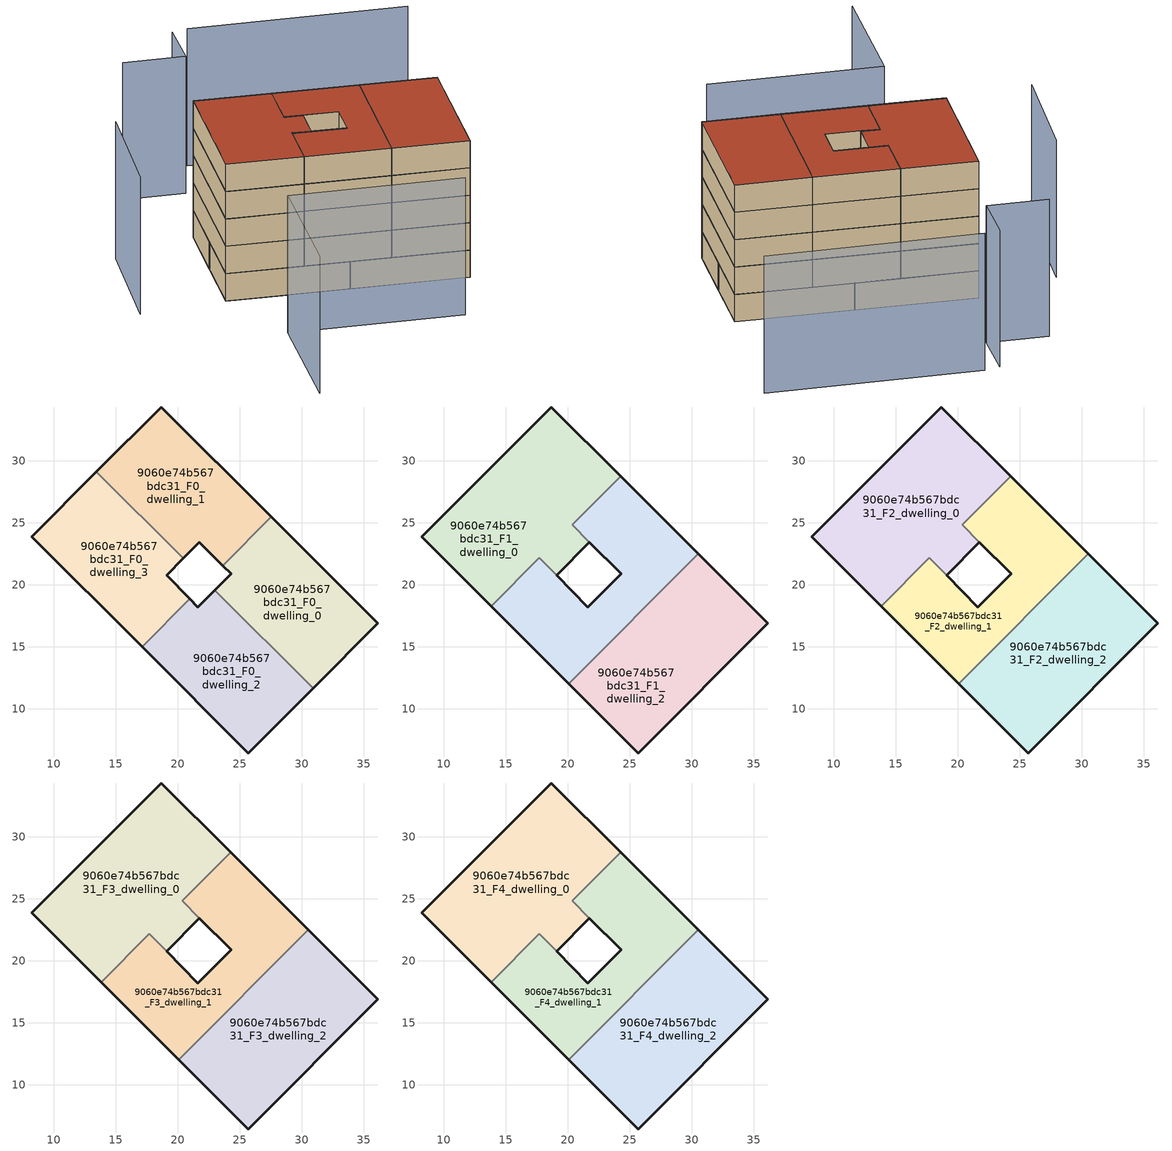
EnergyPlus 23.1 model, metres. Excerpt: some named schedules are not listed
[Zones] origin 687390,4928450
9060e74b567bdc31_F0_dwelling_0
 floor ground (EU_floor_Construction): 30.94,11.67 36.16,16.9 27.57,25.47 23.66,21.55 24.33,20.88 23.02,19.57 z0
 wall outside (EU_wall_Construction): 23.02,19.57 24.33,20.88 23.66,21.55 / 27.57,25.47 36.16,16.9 30.94,11.67 z0:3
 wall to 9060e74b567bdc31_F0_dwelling_1 (EU_wall_Construction): 23.66,21.55 27.57,25.47 z0:3
 wall to 9060e74b567bdc31_F0_dwelling_2 (EU_wall_Construction): 30.94,11.67 23.02,19.57 z0:3
9060e74b567bdc31_F0_dwelling_1
 floor ground (EU_floor_Construction): 23.66,21.55 27.57,25.47 18.68,34.34 13.45,29.11 20.45,22.13 21.76,23.45 z0
 wall outside (EU_wall_Construction): 13.45,29.11 18.68,34.34 27.57,25.47 / 23.66,21.55 21.76,23.45 20.45,22.13 z0:3
 wall to 9060e74b567bdc31_F0_dwelling_3 (EU_wall_Construction): 20.45,22.13 13.45,29.11 z0:3
9060e74b567bdc31_F0_dwelling_2
 floor ground (EU_floor_Construction): 25.72,6.43 30.94,11.67 23.02,19.57 21.65,18.2 20.99,18.87 17.13,14.99 z0
 wall outside (EU_wall_Construction): 30.94,11.67 25.72,6.43 17.13,14.99 / 20.99,18.87 21.65,18.2 23.02,19.57 z0:3
 wall to 9060e74b567bdc31_F0_dwelling_3 (EU_wall_Construction): 17.13,14.99 20.99,18.87 z0:3
9060e74b567bdc31_F0_dwelling_3
 floor ground (EU_floor_Construction): 17.13,14.99 20.99,18.87 19.11,20.78 20.45,22.13 13.45,29.11 8.23,23.87 z0
 wall outside (EU_wall_Construction): 17.13,14.99 8.23,23.87 13.45,29.11 / 20.45,22.13 19.11,20.78 20.99,18.87 z0:3
9060e74b567bdc31_F1_dwelling_0
 floor to 9060e74b567bdc31_F0_dwelling_1 (EU_floor_Construction): 21.76,23.45 20.38,24.83 24.28,28.75 18.68,34.34 13.45,29.11 20.45,22.14 z3
 floor to 9060e74b567bdc31_F0_dwelling_3 (EU_floor_Construction): 19.11,20.78 20.45,22.14 13.45,29.11 8.23,23.87 13.84,18.28 17.73,22.18 z3
 wall outside (EU_wall_Construction): 13.84,18.28 8.23,23.87 18.68,34.34 24.28,28.75 / 21.76,23.45 19.11,20.78 z3:6
 wall to 9060e74b567bdc31_F1_dwelling_1 (EU_wall_Construction): 24.28,28.75 20.38,24.83 21.76,23.45 / 19.11,20.78 17.73,22.18 13.84,18.28 z3:6
9060e74b567bdc31_F1_dwelling_1
 floor to 9060e74b567bdc31_F0_dwelling_0 (EU_floor_Construction): 25.33,17.27 30.55,22.5 27.57,25.47 23.66,21.55 24.33,20.88 23.02,19.57 z3
 floor to 9060e74b567bdc31_F0_dwelling_1 (EU_floor_Construction): 23.66,21.55 27.57,25.47 24.28,28.75 20.38,24.83 z3
 floor to 9060e74b567bdc31_F0_dwelling_2 (EU_floor_Construction): 20.1,12.03 25.33,17.27 23.02,19.57 21.65,18.2 20.99,18.87 17.13,14.99 z3
 floor to 9060e74b567bdc31_F0_dwelling_3 (EU_floor_Construction): 17.13,14.99 20.99,18.87 17.73,22.18 13.84,18.28 z3
 wall outside (EU_wall_Construction): 24.28,28.75 30.55,22.5 / 20.1,12.03 13.84,18.28 / 19.11,20.78 21.65,18.2 24.33,20.88 21.76,23.45 z3:6
 wall to 9060e74b567bdc31_F1_dwelling_2 (EU_wall_Construction): 30.55,22.5 20.1,12.03 z3:6
 roof outside (EU_roof_Construction): 20.1,12.03 30.55,22.5 24.28,28.75 20.38,24.83 24.33,20.88 21.65,18.2 17.73,22.18 13.84,18.28 z6
9060e74b567bdc31_F1_dwelling_2
 floor to 9060e74b567bdc31_F0_dwelling_0 (EU_floor_Construction): 30.94,11.67 36.16,16.9 30.55,22.5 25.33,17.27 z3
 floor to 9060e74b567bdc31_F0_dwelling_2 (EU_floor_Construction): 25.72,6.43 30.94,11.67 25.33,17.27 20.1,12.03 z3
 wall outside (EU_wall_Construction): 30.55,22.5 36.16,16.9 25.72,6.43 20.1,12.03 z3:6
9060e74b567bdc31_F2_dwelling_0
 floor to 9060e74b567bdc31_F1_dwelling_0 (EU_floor_Construction): 19.11,20.78 21.76,23.45 20.38,24.83 24.28,28.75 18.68,34.34 8.23,23.87 13.84,18.28 17.73,22.18 z6
 wall outside (EU_wall_Construction): 13.84,18.28 8.23,23.87 18.68,34.34 24.28,28.75 / 21.76,23.45 19.11,20.78 z6:9
 wall to 9060e74b567bdc31_F2_dwelling_1 (EU_wall_Construction): 24.28,28.75 20.38,24.83 21.76,23.45 / 19.11,20.78 17.73,22.18 13.84,18.28 z6:9
9060e74b567bdc31_F2_dwelling_1
 floor outside (EU_floor_Construction): 20.1,12.03 30.55,22.5 24.28,28.75 20.38,24.83 24.33,20.88 21.65,18.2 17.73,22.18 13.84,18.28 z6
 wall outside (EU_wall_Construction): 24.28,28.75 30.55,22.5 / 20.1,12.03 13.84,18.28 / 19.11,20.78 21.65,18.2 24.33,20.88 21.76,23.45 z6:9
 wall to 9060e74b567bdc31_F2_dwelling_2 (EU_wall_Construction): 30.55,22.5 20.1,12.03 z6:9
 roof outside (EU_roof_Construction): 20.1,12.03 30.55,22.5 24.28,28.75 20.38,24.83 24.33,20.88 21.65,18.2 17.73,22.18 13.84,18.28 z9
9060e74b567bdc31_F2_dwelling_2
 floor to 9060e74b567bdc31_F1_dwelling_2 (EU_floor_Construction): 25.72,6.43 36.16,16.9 30.55,22.5 20.1,12.03 z6
 wall outside (EU_wall_Construction): 30.55,22.5 36.16,16.9 25.72,6.43 20.1,12.03 z6:9
9060e74b567bdc31_F3_dwelling_0
 floor to 9060e74b567bdc31_F2_dwelling_0 (EU_floor_Construction): 19.11,20.78 21.76,23.45 20.38,24.83 24.28,28.75 18.68,34.34 8.23,23.87 13.84,18.28 17.73,22.18 z9
 wall outside (EU_wall_Construction): 13.84,18.28 8.23,23.87 18.68,34.34 24.28,28.75 / 21.76,23.45 19.11,20.78 z9:12
 wall to 9060e74b567bdc31_F3_dwelling_1 (EU_wall_Construction): 24.28,28.75 20.38,24.83 21.76,23.45 / 19.11,20.78 17.73,22.18 13.84,18.28 z9:12
9060e74b567bdc31_F3_dwelling_1
 floor outside (EU_floor_Construction): 20.1,12.03 30.55,22.5 24.28,28.75 20.38,24.83 24.33,20.88 21.65,18.2 17.73,22.18 13.84,18.28 z9
 wall outside (EU_wall_Construction): 24.28,28.75 30.55,22.5 / 20.1,12.03 13.84,18.28 / 19.11,20.78 21.65,18.2 24.33,20.88 21.76,23.45 z9:12
 wall to 9060e74b567bdc31_F3_dwelling_2 (EU_wall_Construction): 30.55,22.5 20.1,12.03 z9:12
 roof outside (EU_roof_Construction): 20.1,12.03 30.55,22.5 24.28,28.75 20.38,24.83 24.33,20.88 21.65,18.2 17.73,22.18 13.84,18.28 z12
9060e74b567bdc31_F3_dwelling_2
 floor to 9060e74b567bdc31_F2_dwelling_2 (EU_floor_Construction): 25.72,6.43 36.16,16.9 30.55,22.5 20.1,12.03 z9
 wall outside (EU_wall_Construction): 30.55,22.5 36.16,16.9 25.72,6.43 20.1,12.03 z9:12
9060e74b567bdc31_F4_dwelling_0
 floor to 9060e74b567bdc31_F3_dwelling_0 (EU_floor_Construction): 19.11,20.78 21.76,23.45 20.38,24.83 24.28,28.75 18.68,34.34 8.23,23.87 13.84,18.28 17.73,22.18 z12
 wall outside (EU_wall_Construction): 13.84,18.28 8.23,23.87 18.68,34.34 24.28,28.75 / 21.76,23.45 19.11,20.78 z12:15
 wall to 9060e74b567bdc31_F4_dwelling_1 (EU_wall_Construction): 24.28,28.75 20.38,24.83 21.76,23.45 / 19.11,20.78 17.73,22.18 13.84,18.28 z12:15
 roof outside (EU_roof_Construction): 24.28,28.75 20.38,24.83 21.76,23.45 19.11,20.78 17.73,22.18 13.84,18.28 8.23,23.87 18.68,34.34 z15
9060e74b567bdc31_F4_dwelling_1
 floor outside (EU_floor_Construction): 20.1,12.03 30.55,22.5 24.28,28.75 20.38,24.83 24.33,20.88 21.65,18.2 17.73,22.18 13.84,18.28 z12
 wall outside (EU_wall_Construction): 24.28,28.75 30.55,22.5 / 20.1,12.03 13.84,18.28 / 19.11,20.78 21.65,18.2 24.33,20.88 21.76,23.45 z12:15
 wall to 9060e74b567bdc31_F4_dwelling_2 (EU_wall_Construction): 30.55,22.5 20.1,12.03 z12:15
 roof outside (EU_roof_Construction): 30.55,22.5 20.1,12.03 13.84,18.28 17.73,22.18 21.65,18.2 24.33,20.88 20.38,24.83 24.28,28.75 z15
9060e74b567bdc31_F4_dwelling_2
 floor to 9060e74b567bdc31_F3_dwelling_2 (EU_floor_Construction): 25.72,6.43 36.16,16.9 30.55,22.5 20.1,12.03 z12
 wall outside (EU_wall_Construction): 30.55,22.5 36.16,16.9 25.72,6.43 20.1,12.03 z12:15
 roof outside (EU_roof_Construction): 36.16,16.9 25.72,6.43 20.1,12.03 30.55,22.5 z15
shading: -4.37,4.83 5.46,14.86 / 5.46,14.86 18.32,2.27 / 10.53,38.19 1.23,29.41 / 48.18,28.05 32.13,43.63 / 30.74,44.44 26.82,40.37 / 26.82,40.37 22.18,44.83 z0:15
[Building]
EU S2 Campaign: North Axis=0; Terrain=City; Solar Distribution=FullExterior
[Site:Location]
Bologna: Latitude=44.5; Longitude=11.25; Time Zone=1; Elevation=37
[SizingPeriod:WeatherFileDays]
AnnualSizingPeriod: Begin Month=1; Begin Day of Month=1; End Month=12; End Day of Month=31; Day of Week for Start Day=Monday; Use Weather File Daylight Saving Period=No; Use Weather File Rain and Snow Indicators=No
[MATERIAL]
EU_InternalMass_Material: Roughness=MediumRough; Thickness=0.1; Conductivity=1; Density=1800; Specific Heat=900; Thermal Absorptance=0.9; Solar Absorptance=0.7; Visible Absorptance=0.7
[MATERIAL:NOMASS] Roughness=MediumRough; Thermal Absorptance=0.9; Solar Absorptance=0.7; Visible Absorptance=0.7
Name | Thermal Resistance
EU_wall_NoMass | 0.905828
EU_roof_NoMass | 0.37593
EU_floor_NoMass | 0.67114
[CONSTRUCTION]
EU_wall_Construction: EU_wall_NoMass
EU_roof_Construction: EU_roof_NoMass
EU_floor_Construction: EU_floor_NoMass
EU_InternalMass_Construction: EU_InternalMass_Material
[ZONE] Type=1; Multiplier=1; Ceiling Height=autocalculate; Floor Area=autocalculate; Part of Total Floor Area=Yes
Name | Volume
9060e74b567bdc31_F0_dwelling_0 | 263.648
9060e74b567bdc31_F1_dwelling_0 | 373.563
9060e74b567bdc31_F2_dwelling_0; 9060e74b567bdc31_F3_dwelling_0; 9060e74b567bdc31_F4_dwelling_0 | 373.567
9060e74b567bdc31_F0_dwelling_1 | 263.641
9060e74b567bdc31_F1_dwelling_1 | 329.476
9060e74b567bdc31_F2_dwelling_1; 9060e74b567bdc31_F3_dwelling_1; 9060e74b567bdc31_F4_dwelling_1 | 329.492
9060e74b567bdc31_F0_dwelling_2 | 263.64
9060e74b567bdc31_F1_dwelling_2 | 351.514
9060e74b567bdc31_F2_dwelling_2; 9060e74b567bdc31_F3_dwelling_2; 9060e74b567bdc31_F4_dwelling_2 | 351.518
9060e74b567bdc31_F0_dwelling_3 | 263.639
[INTERNALMASS] Construction=EU_InternalMass_Construction
Name | Zone or ZoneList | Surface Area
9060e74b567bdc31_F0_dwelling_0_EU_InternalMass | 9060e74b567bdc31_F0_dwelling_0 | 87.8829
9060e74b567bdc31_F0_dwelling_1_EU_InternalMass | 9060e74b567bdc31_F0_dwelling_1 | 87.8807
9060e74b567bdc31_F0_dwelling_2_EU_InternalMass | 9060e74b567bdc31_F0_dwelling_2 | 87.88
9060e74b567bdc31_F0_dwelling_3_EU_InternalMass | 9060e74b567bdc31_F0_dwelling_3 | 87.8795
9060e74b567bdc31_F1_dwelling_0_EU_InternalMass | 9060e74b567bdc31_F1_dwelling_0 | 124.523
9060e74b567bdc31_F1_dwelling_1_EU_InternalMass | 9060e74b567bdc31_F1_dwelling_1 | 109.828
9060e74b567bdc31_F1_dwelling_2_EU_InternalMass | 9060e74b567bdc31_F1_dwelling_2 | 117.173
9060e74b567bdc31_F2_dwelling_0_EU_InternalMass | 9060e74b567bdc31_F2_dwelling_0 | 124.523
9060e74b567bdc31_F2_dwelling_1_EU_InternalMass | 9060e74b567bdc31_F2_dwelling_1 | 109.828
9060e74b567bdc31_F2_dwelling_2_EU_InternalMass | 9060e74b567bdc31_F2_dwelling_2 | 117.173
9060e74b567bdc31_F3_dwelling_0_EU_InternalMass | 9060e74b567bdc31_F3_dwelling_0 | 124.523
9060e74b567bdc31_F3_dwelling_1_EU_InternalMass | 9060e74b567bdc31_F3_dwelling_1 | 109.828
9060e74b567bdc31_F3_dwelling_2_EU_InternalMass | 9060e74b567bdc31_F3_dwelling_2 | 117.173
9060e74b567bdc31_F4_dwelling_0_EU_InternalMass | 9060e74b567bdc31_F4_dwelling_0 | 124.523
9060e74b567bdc31_F4_dwelling_1_EU_InternalMass | 9060e74b567bdc31_F4_dwelling_1 | 109.828
9060e74b567bdc31_F4_dwelling_2_EU_InternalMass | 9060e74b567bdc31_F4_dwelling_2 | 117.173
[OTHEREQUIPMENT] Fuel Type=Electricity; Design Level Calculation Method=Watts/Area; Power per Zone Floor Area=1; Fraction Latent=0; Fraction Radiant=0; Fraction Lost=0; Carbon Dioxide Generation Rate=0; EndUse Subcategory=EU_Step8_InternalGains
Name | Zone or ZoneList or Space or SpaceList | Schedule
EU_Step8_InternalGain_9060e74b567bdc31_F0_dwelling_0_f000 | 9060e74b567bdc31_F0_dwelling_0 | EU_Step8_GainSchedule_9060e74b567bdc31_F0_dwelling_0_f000
EU_Step8_InternalGain_9060e74b567bdc31_F0_dwelling_1_f000 | 9060e74b567bdc31_F0_dwelling_1 | EU_Step8_GainSchedule_9060e74b567bdc31_F0_dwelling_1_f000
EU_Step8_InternalGain_9060e74b567bdc31_F0_dwelling_2_f000 | 9060e74b567bdc31_F0_dwelling_2 | EU_Step8_GainSchedule_9060e74b567bdc31_F0_dwelling_2_f000
EU_Step8_InternalGain_9060e74b567bdc31_F0_dwelling_3_f000 | 9060e74b567bdc31_F0_dwelling_3 | EU_Step8_GainSchedule_9060e74b567bdc31_F0_dwelling_3_f000
EU_Step8_InternalGain_9060e74b567bdc31_F1_dwelling_0_f000 | 9060e74b567bdc31_F1_dwelling_0 | EU_Step8_GainSchedule_9060e74b567bdc31_F1_dwelling_0_f000
EU_Step8_InternalGain_9060e74b567bdc31_F1_dwelling_1_f000 | 9060e74b567bdc31_F1_dwelling_1 | EU_Step8_GainSchedule_9060e74b567bdc31_F1_dwelling_1_f000
EU_Step8_InternalGain_9060e74b567bdc31_F1_dwelling_2_f000 | 9060e74b567bdc31_F1_dwelling_2 | EU_Step8_GainSchedule_9060e74b567bdc31_F1_dwelling_2_f000
EU_Step8_InternalGain_9060e74b567bdc31_F2_dwelling_0_f000 | 9060e74b567bdc31_F2_dwelling_0 | EU_Step8_GainSchedule_9060e74b567bdc31_F2_dwelling_0_f000
EU_Step8_InternalGain_9060e74b567bdc31_F2_dwelling_1_f000 | 9060e74b567bdc31_F2_dwelling_1 | EU_Step8_GainSchedule_9060e74b567bdc31_F2_dwelling_1_f000
EU_Step8_InternalGain_9060e74b567bdc31_F2_dwelling_2_f000 | 9060e74b567bdc31_F2_dwelling_2 | EU_Step8_GainSchedule_9060e74b567bdc31_F2_dwelling_2_f000
EU_Step8_InternalGain_9060e74b567bdc31_F3_dwelling_0_f000 | 9060e74b567bdc31_F3_dwelling_0 | EU_Step8_GainSchedule_9060e74b567bdc31_F3_dwelling_0_f000
EU_Step8_InternalGain_9060e74b567bdc31_F3_dwelling_1_f000 | 9060e74b567bdc31_F3_dwelling_1 | EU_Step8_GainSchedule_9060e74b567bdc31_F3_dwelling_1_f000
EU_Step8_InternalGain_9060e74b567bdc31_F3_dwelling_2_f000 | 9060e74b567bdc31_F3_dwelling_2 | EU_Step8_GainSchedule_9060e74b567bdc31_F3_dwelling_2_f000
EU_Step8_InternalGain_9060e74b567bdc31_F4_dwelling_0_f000 | 9060e74b567bdc31_F4_dwelling_0 | EU_Step8_GainSchedule_9060e74b567bdc31_F4_dwelling_0_f000
EU_Step8_InternalGain_9060e74b567bdc31_F4_dwelling_1_f000 | 9060e74b567bdc31_F4_dwelling_1 | EU_Step8_GainSchedule_9060e74b567bdc31_F4_dwelling_1_f000
EU_Step8_InternalGain_9060e74b567bdc31_F4_dwelling_2_f000 | 9060e74b567bdc31_F4_dwelling_2 | EU_Step8_GainSchedule_9060e74b567bdc31_F4_dwelling_2_f000
[ZONEVENTILATION:DESIGNFLOWRATE] Schedule=EU_AlwaysOn; Design Flow Rate Calculation Method=AirChanges/Hour; Air Changes per Hour=0.73129; Ventilation Type=Natural; Fan Pressure Rise=0; Fan Total Efficiency=1; Constant Term Coefficient=1; Temperature Term Coefficient=0; Velocity Term Coefficient=0; Velocity Squared Term Coefficient=0; Minimum Indoor Temperature=-100; Maximum Indoor Temperature=100; Delta Temperature=-100; Minimum Outdoor Temperature=-100; Maximum Outdoor Temperature=100; Maximum Wind Speed=40
Name | Zone or ZoneList or Space or SpaceList
EU_ConstantAir_9060e74b567bdc31_F0_dwelling_0 | 9060e74b567bdc31_F0_dwelling_0
EU_ConstantAir_9060e74b567bdc31_F0_dwelling_1 | 9060e74b567bdc31_F0_dwelling_1
EU_ConstantAir_9060e74b567bdc31_F0_dwelling_2 | 9060e74b567bdc31_F0_dwelling_2
EU_ConstantAir_9060e74b567bdc31_F0_dwelling_3 | 9060e74b567bdc31_F0_dwelling_3
EU_ConstantAir_9060e74b567bdc31_F1_dwelling_0 | 9060e74b567bdc31_F1_dwelling_0
EU_ConstantAir_9060e74b567bdc31_F1_dwelling_1 | 9060e74b567bdc31_F1_dwelling_1
EU_ConstantAir_9060e74b567bdc31_F1_dwelling_2 | 9060e74b567bdc31_F1_dwelling_2
EU_ConstantAir_9060e74b567bdc31_F2_dwelling_0 | 9060e74b567bdc31_F2_dwelling_0
EU_ConstantAir_9060e74b567bdc31_F2_dwelling_1 | 9060e74b567bdc31_F2_dwelling_1
EU_ConstantAir_9060e74b567bdc31_F2_dwelling_2 | 9060e74b567bdc31_F2_dwelling_2
EU_ConstantAir_9060e74b567bdc31_F3_dwelling_0 | 9060e74b567bdc31_F3_dwelling_0
EU_ConstantAir_9060e74b567bdc31_F3_dwelling_1 | 9060e74b567bdc31_F3_dwelling_1
EU_ConstantAir_9060e74b567bdc31_F3_dwelling_2 | 9060e74b567bdc31_F3_dwelling_2
EU_ConstantAir_9060e74b567bdc31_F4_dwelling_0 | 9060e74b567bdc31_F4_dwelling_0
EU_ConstantAir_9060e74b567bdc31_F4_dwelling_1 | 9060e74b567bdc31_F4_dwelling_1
EU_ConstantAir_9060e74b567bdc31_F4_dwelling_2 | 9060e74b567bdc31_F4_dwelling_2
[HVACTEMPLATE:THERMOSTAT] Constant Heating Setpoint=20; Constant Cooling Setpoint=50
EU_HeatOnly_9060e74b567bdc31_F0_dwelling_0; EU_HeatOnly_9060e74b567bdc31_F0_dwelling_1; EU_HeatOnly_9060e74b567bdc31_F0_dwelling_2; EU_HeatOnly_9060e74b567bdc31_F0_dwelling_3; EU_HeatOnly_9060e74b567bdc31_F1_dwelling_0; EU_HeatOnly_9060e74b567bdc31_F1_dwelling_1; EU_HeatOnly_9060e74b567bdc31_F1_dwelling_2; EU_HeatOnly_9060e74b567bdc31_F2_dwelling_0; EU_HeatOnly_9060e74b567bdc31_F2_dwelling_1; EU_HeatOnly_9060e74b567bdc31_F2_dwelling_2; EU_HeatOnly_9060e74b567bdc31_F3_dwelling_0; EU_HeatOnly_9060e74b567bdc31_F3_dwelling_1; EU_HeatOnly_9060e74b567bdc31_F3_dwelling_2; EU_HeatOnly_9060e74b567bdc31_F4_dwelling_0; EU_HeatOnly_9060e74b567bdc31_F4_dwelling_1; EU_HeatOnly_9060e74b567bdc31_F4_dwelling_2
[HVACTEMPLATE:ZONE:IDEALLOADSAIRSYSTEM] System Availability Schedule=EU_AlwaysOn; Maximum Heating Supply Air Temperature=50; Minimum Cooling Supply Air Temperature=13; Maximum Heating Supply Air Humidity Ratio=0.0156; Minimum Cooling Supply Air Humidity Ratio=0.0077; Heating Limit=NoLimit; Cooling Limit=NoLimit; Heating Availability Schedule=EU_AlwaysOn; Cooling Availability Schedule=EU_CoolingOff; Dehumidification Control Type=ConstantSensibleHeatRatio; Cooling Sensible Heat Ratio=0.7; Dehumidification Setpoint=60; Humidification Control Type=None; Humidification Setpoint=30; Outdoor Air Method=None; Outdoor Air Flow Rate per Person=0.00944; Outdoor Air Flow Rate per Zone Floor Area=0; Outdoor Air Flow Rate per Zone=0; Demand Controlled Ventilation Type=None; Outdoor Air Economizer Type=NoEconomizer; Heat Recovery Type=None; Sensible Heat Recovery Effectiveness=0.7; Latent Heat Recovery Effectiveness=0.65
Name | Template Thermostat
9060e74b567bdc31_F0_dwelling_0 | EU_HeatOnly_9060e74b567bdc31_F0_dwelling_0
9060e74b567bdc31_F0_dwelling_1 | EU_HeatOnly_9060e74b567bdc31_F0_dwelling_1
9060e74b567bdc31_F0_dwelling_2 | EU_HeatOnly_9060e74b567bdc31_F0_dwelling_2
9060e74b567bdc31_F0_dwelling_3 | EU_HeatOnly_9060e74b567bdc31_F0_dwelling_3
9060e74b567bdc31_F1_dwelling_0 | EU_HeatOnly_9060e74b567bdc31_F1_dwelling_0
9060e74b567bdc31_F1_dwelling_1 | EU_HeatOnly_9060e74b567bdc31_F1_dwelling_1
9060e74b567bdc31_F1_dwelling_2 | EU_HeatOnly_9060e74b567bdc31_F1_dwelling_2
9060e74b567bdc31_F2_dwelling_0 | EU_HeatOnly_9060e74b567bdc31_F2_dwelling_0
9060e74b567bdc31_F2_dwelling_1 | EU_HeatOnly_9060e74b567bdc31_F2_dwelling_1
9060e74b567bdc31_F2_dwelling_2 | EU_HeatOnly_9060e74b567bdc31_F2_dwelling_2
9060e74b567bdc31_F3_dwelling_0 | EU_HeatOnly_9060e74b567bdc31_F3_dwelling_0
9060e74b567bdc31_F3_dwelling_1 | EU_HeatOnly_9060e74b567bdc31_F3_dwelling_1
9060e74b567bdc31_F3_dwelling_2 | EU_HeatOnly_9060e74b567bdc31_F3_dwelling_2
9060e74b567bdc31_F4_dwelling_0 | EU_HeatOnly_9060e74b567bdc31_F4_dwelling_0
9060e74b567bdc31_F4_dwelling_1 | EU_HeatOnly_9060e74b567bdc31_F4_dwelling_1
9060e74b567bdc31_F4_dwelling_2 | EU_HeatOnly_9060e74b567bdc31_F4_dwelling_2
